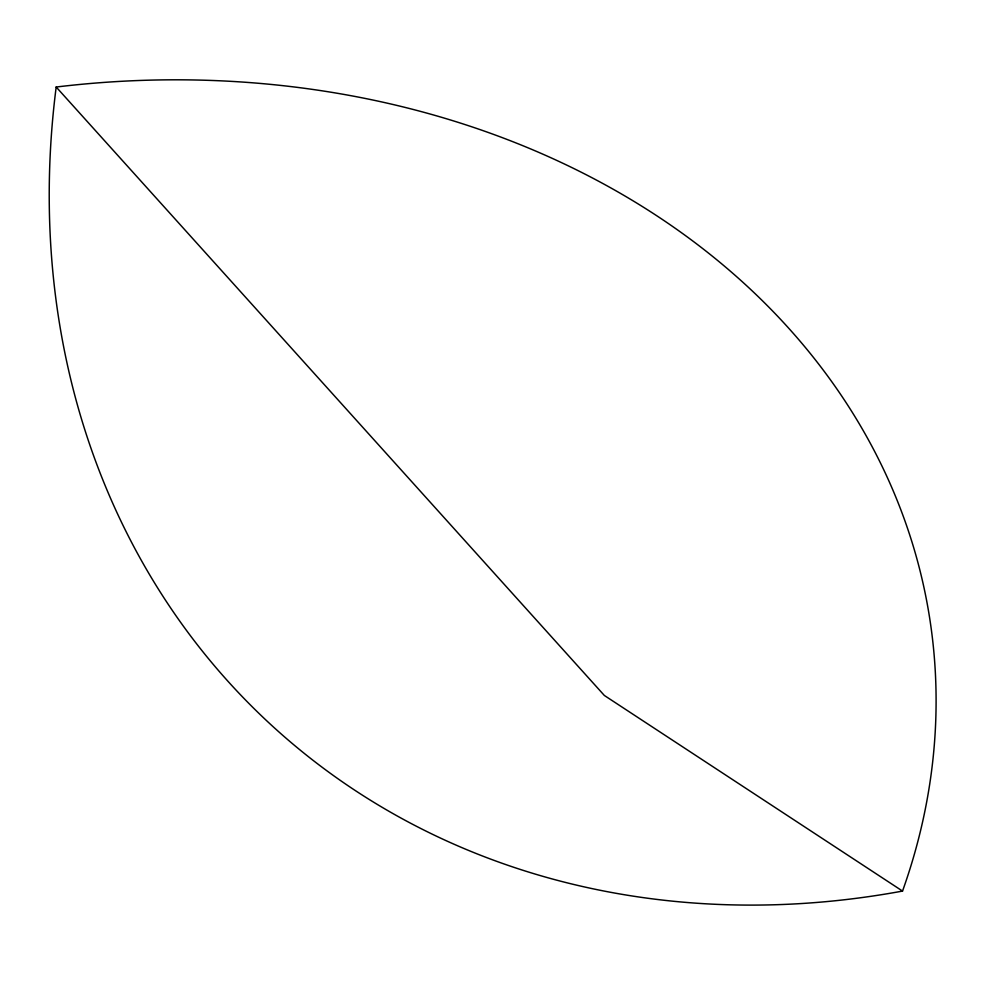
<?xml version="1.0" encoding="UTF-8"?>
<svg xmlns="http://www.w3.org/2000/svg" width="985" height="985" viewBox="0 0 985 985"><rect width="100%" height="100%" fill="white"/><g stroke="black" fill="none" stroke-linecap="round" stroke-linejoin="round"><path stroke-width="1.48" d="M902.531 891.08L604.359 695.472L56.182 87.025A815.112 659.433 -8.7 0 1 902.531 891.08A894.331 766.662 -47.1 0 1 56.182 87.025"/></g></svg>
